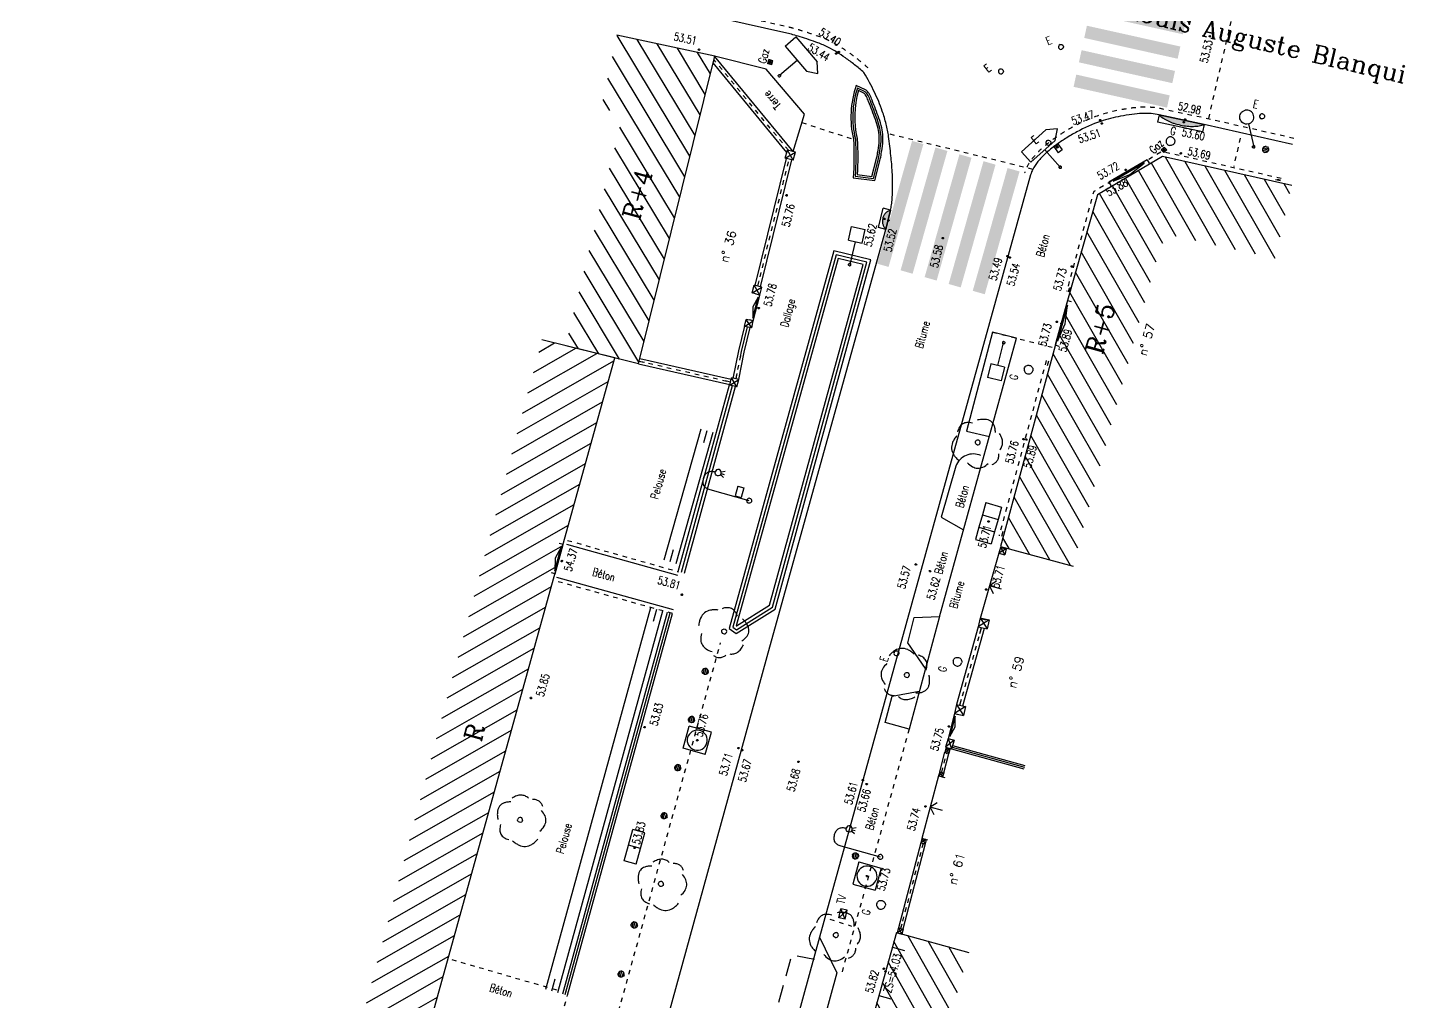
# Model space of a CAD drawing. Extents: x 661720 to 661930, y 6866381 to 6866956.
# Drawn here: x 661799.7 to 661854.8, y 6866780.4 to 6866819.3 of the extents above; entities that cross this region are included whole.
import ezdxf
from ezdxf.enums import TextEntityAlignment as Align

# ---------------------------------------------------------------- set-up
doc = ezdxf.new("R2010")
doc.units = 0
for name, pattern in [('CONTINU', [0]), ('JSI_TCO', [1, 0.5, 0.5]), ('JSI_TCO2', [1, 0.5, 0.5]), ('JSI_TIC', [0.2, 0.08, 0.01, -0.1, 0.01]), ('JSI_TIM2', [0.6, 0.3, 0.05, -0.2, 0.05])]:
    doc.linetypes.add(name, pattern=pattern)
doc.layers.get('0').update_dxf_attribs({"linetype": 'CONTINUOUS'})
for name, color, linetype in [('ALTI', 140, 'CONTINUOUS'), ('BATI', 6, 'CONTINUOUS'), ('BORDURE', 7, 'CONTINU'), ('HACHURE', 7, 'CONTINUOUS'), ('LIMITE', 7, 'CONTINUOUS'), ('MARQUAGE', 7, 'CONTINUOUS'), ('MOB', 6, 'CONTINUOUS'), ('OBJASS', 22, 'CONTINUOUS'), ('OBJDIVERS', 104, 'CONTINUOUS'), ('OBJEAU', 4, 'CONTINUOUS'), ('OBJEP', 220, 'CONTINUOUS'), ('OBJGAZ', 30, 'CONTINUOUS'), ('OBJTELECOM', 3, 'CONTINUOUS'), ('SIGNAL', 6, 'CONTINUOUS'), ('TEXTE', 7, 'CONTINUOUS'), ('VEGETATION', 3, 'CONTINUOUS'), ('VOIRIE', 7, 'CONTINUOUS')]:
    doc.layers.add(name, color=color, linetype=linetype)
doc.styles.add('5-2', font='romand.shx', dxfattribs={"height": 0.35})
doc.styles.add('7-2', font='romanc.shx', dxfattribs={"height": 0.7})
doc.styles.get("Standard").update_dxf_attribs({"font": 'romans.shx'})
doc.linetypes.add('JSI_CLOO', pattern='A,0.7,0.1,-0.05,[133,jsi_form.shx,S=0.05,R=0,X=-0.05,Y=0],-0.05,0.1', length=1)
doc.linetypes.add('JSI_HAIED', pattern='A,0.48,0.06,-0.1,[138,jsi_form.shx,S=0.05,R=0,X=-0.1,Y=0],0.06', length=0.7)
doc.linetypes.add('JSI_HAIEG', pattern='A,0.48,0.06,-0.1,[137,jsi_form.shx,S=0.05,R=0,X=-0.1,Y=0],0.06', length=0.7)
doc.linetypes.add('JSI_MUD', pattern='A,0.0001,[130,jsi_form.shx,S=0.5,R=0,X=0.875,Y=0],-0.75', length=0.7501)
doc.linetypes.add('JSI_MUG', pattern='A,0.0001,[130,jsi_form.shx,S=0.5,R=0,X=-0.125,Y=0],-0.75', length=0.7501)
doc.linetypes.add('JSI_MUR', pattern='A,1e-06,-0.5,[130,jsi_form.shx,S=0.7,R=315,X=0.05,Y=0],-0.5', length=1.000001)

# ---------------------------------------------------------------- blocks, each defined once
blk = doc.blocks.new('$B_200')
at = {"color": 0, "linetype": 'BYBLOCK', "flags": 128}
for points in [[(0, -0.5, -0.414214), (-0.5, 0, -0.414214), (0, 0.5)], [(0, -0.5, 0.414214), (0.5, 0, 0.414214), (0, 0.5)]]:
    blk.add_lwpolyline(points, format="xyb", dxfattribs=at)
blk = doc.blocks.new('$B_220')
at = {"color": 0, "linetype": 'BYBLOCK', "flags": 128}
for points in [[(-0.195, 0.351, 0.077685), (-0.303, 0.336, 0.115926), (-0.379, 0.292, 0.119307), (-0.426, 0.217, 0.082378), (-0.441, 0.113)], [(0.297, 0.272, 0.039633), (0.273, 0.344, 0.053426), (0.241, 0.401, 0.147584), (0.154, 0.47, 0.071882), (0.099, 0.483, 0.058066), (0.036, 0.48, 0.043501), (-0.035, 0.463, 0.032041), (-0.113, 0.431)], [(-0.441, 0.033, 0.03619), (-0.474, -0.044, 0.046233), (-0.492, -0.116, 0.121403), (-0.482, -0.245, 0.119181), (-0.41, -0.354, 0.044648), (-0.351, -0.401, 0.034835), (-0.277, -0.443)], [(0.461, -0.046, 0.087593), (0.487, 0.033, 0.096392), (0.482, 0.113, 0.080457), (0.446, 0.192, 0.056881), (0.379, 0.272)], [(0.379, -0.364, 0.076898), (0.431, -0.319, 0.090424), (0.461, -0.265, 0.083207), (0.472, -0.2, 0.062964), (0.461, -0.126)], [(-0.113, -0.443, 0.078382), (0.005, -0.498, 0.113914), (0.113, -0.503, 0.115194), (0.21, -0.458, 0.080222), (0.297, -0.364)]]:
    blk.add_lwpolyline(points, format="xyb", dxfattribs=at)
blk = doc.blocks.new('$B_100')
at = {"color": 0, "linetype": 'BYBLOCK', "flags": 128}
for points in [[(0, 0.625, -0.4142136), (-0.1875, 0.8125, -0.4142136), (0, 1)], [(0, 0.625, 0.4142136), (0.1875, 0.8125, 0.4142136), (0, 1)]]:
    blk.add_lwpolyline(points, format="xyb", dxfattribs=at)
blk.add_lwpolyline([(0, 0.625), (0, 0)], dxfattribs=at)
blk = doc.blocks.new('$B_107')
at = {"color": 0, "linetype": 'BYBLOCK', "flags": 128}
for points in [[(-0.5, 0.625), (-0.5, 1)], [(-0.5, 1), (0.375, 1)], [(0.375, 0.625), (0.625, 0.8125), (0.375, 1)], [(-0.5, 0.625), (0.375, 0.625)], [(0, 0.625), (0, 0)]]:
    blk.add_lwpolyline(points, dxfattribs=at)
blk = doc.blocks.new('$B_105')
at = {"color": 0, "linetype": 'BYBLOCK', "flags": 128}
for points in [[(-0.1875, 0.625), (-0.1875, 1)], [(-0.1875, 1), (0.1875, 1)], [(0.1875, 0.625), (0.1875, 1)], [(-0.1875, 0.625), (0.1875, 0.625)], [(0, 0.625), (0, 0)]]:
    blk.add_lwpolyline(points, dxfattribs=at)
blk = doc.blocks.new('$B_001')
at = {"color": 0, "linetype": 'BYBLOCK', "flags": 128}
for points in [[(0, 0), (0, 1)], [(0, 1), (1, 1)], [(1, 0), (1, 1)], [(0, 0), (1, 0)]]:
    blk.add_lwpolyline(points, dxfattribs=at)
blk = doc.blocks.new('$B_035')
at = {"color": 0, "linetype": 'BYBLOCK', "flags": 128}
for points in [[(0, 0), (0, 1), (1, 1)], [(0, 0), (1, 0), (1, 1)], [(0.25, 0.25), (0.25, 0.75), (0.75, 0.75)], [(0.25, 0.25), (0.75, 0.75)], [(0.25, 0.25), (0.75, 0.25), (0.75, 0.75)], [(0.75, 0.25), (0.25, 0.75)]]:
    blk.add_lwpolyline(points, dxfattribs=at)
blk = doc.blocks.new('$B_130')
at = {"color": 0, "linetype": 'BYBLOCK', "flags": 128}
for points in [[(0, 0), (0, 0.812, -0.08), (0.012, 0.895, -0.117647), (0.047, 0.953, -0.117647), (0.105, 0.988, -0.08), (0.188, 1, -0.08), (0.27, 0.988, -0.117647), (0.328, 0.953, -0.117647), (0.363, 0.895, -0.08), (0.375, 0.812)], [(0.375, 0.688, -0.414214), (0.312, 0.75, -0.414214), (0.375, 0.812)], [(0.375, 0.688, 0.414214), (0.438, 0.75, 0.414214), (0.375, 0.812)]]:
    blk.add_lwpolyline(points, format="xyb", dxfattribs=at)
for points in [[(0.344, 0.688), (0.312, 0.625)], [(0.375, 0.688), (0.375, 0.625)], [(0.406, 0.688), (0.438, 0.625)]]:
    blk.add_lwpolyline(points, dxfattribs=at)
blk = doc.blocks.new('$B_021')
at = {"color": 0, "linetype": 'BYBLOCK', "flags": 128}
for points in [[(0, 0), (0, 1)], [(0, 1), (1, 1)], [(0, 0), (1, 0)], [(0.34, 0), (0.34, 0.5)], [(0.66, 0), (0.66, 0.5)], [(1, 0), (1, 1)]]:
    blk.add_lwpolyline(points, dxfattribs=at)
blk = doc.blocks.new('$B_030')
at = {"color": 0, "linetype": 'BYBLOCK', "flags": 128}
for points in [[(0, 0), (0, 1)], [(0, 1), (1, 1)], [(0, 1), (1, 0)], [(0, 0), (1, 1)], [(0, 0), (1, 0)], [(1, 0), (1, 1)]]:
    blk.add_lwpolyline(points, dxfattribs=at)
blk = doc.blocks.new('$B_022')
at = {"linetype": 'CONTINUOUS'}
blk.add_hatch(color=0, dxfattribs=at).paths.add_polyline_path([(0, 0, -0.003152), (0.012, 0.046, -0.003339), (0.024, 0.091, -0.003542), (0.036, 0.134, -0.003763), (0.049, 0.176, -0.004003), (0.062, 0.216, -0.004264), (0.075, 0.255, -0.004549), (0.088, 0.292, -0.00486), (0.102, 0.328, -0.005201), (0.115, 0.363, -0.005573), (0.129, 0.396, -0.005981), (0.144, 0.427, -0.006428), (0.158, 0.457, -0.006917), (0.173, 0.486, -0.007452), (0.188, 0.513, -0.008037), (0.203, 0.538, -0.008675), (0.219, 0.562, -0.009368), (0.234, 0.585, -0.010119), (0.25, 0.606, -0.010926), (0.267, 0.626, -0.011786), (0.283, 0.645, -0.012694), (0.3, 0.661, -0.013638), (0.317, 0.677, -0.0146), (0.334, 0.691, -0.015558), (0.352, 0.703, -0.016481), (0.369, 0.714, -0.017333), (0.387, 0.724, -0.018074), (0.405, 0.732, -0.018665), (0.424, 0.738, -0.038382), (0.461, 0.747, -0.038235), (0.5, 0.75, -0.038235), (0.539, 0.747, -0.038382), (0.576, 0.738, -0.018665), (0.595, 0.732, -0.018074), (0.613, 0.724, -0.017333), (0.631, 0.714, -0.016481), (0.648, 0.703, -0.015558), (0.666, 0.691, -0.0146), (0.683, 0.677, -0.013638), (0.7, 0.661, -0.012694), (0.717, 0.645, -0.011786), (0.733, 0.626, -0.010926), (0.75, 0.606, -0.010119), (0.766, 0.585, -0.009368), (0.781, 0.562, -0.008675), (0.797, 0.538, -0.008037), (0.812, 0.513, -0.007452), (0.827, 0.486, -0.006917), (0.842, 0.457, -0.006428), (0.856, 0.427, -0.005981), (0.871, 0.396, -0.005573), (0.885, 0.363, -0.005201), (0.898, 0.328, -0.00486), (0.912, 0.292, -0.004549), (0.925, 0.255, -0.004264), (0.938, 0.216, -0.004003), (0.951, 0.176, -0.003763), (0.964, 0.134, -0.003542), (0.976, 0.091, -0.003339), (0.988, 0.046, -0.003152), (1, 0)])
at = {"color": 0, "linetype": 'BYBLOCK', "flags": 128}
for points in [[(0, 0), (0, 1)], [(0, 1), (1, 1)], [(1, 0), (1, 1)]]:
    blk.add_lwpolyline(points, dxfattribs=at)
blk.add_lwpolyline([(0, 0, -0.03104), (0.102, 0.328, -0.02309), (0.158, 0.457, -0.030952), (0.219, 0.562, -0.042061), (0.283, 0.645, -0.056471), (0.352, 0.703, -0.151134), (0.5, 0.75, -0.151134), (0.648, 0.703, -0.056471), (0.717, 0.645, -0.042061), (0.781, 0.562, -0.030952), (0.842, 0.457, -0.02309), (0.898, 0.328, -0.03104), (1, 0)], format="xyb", close=True, dxfattribs=at)
blk = doc.blocks.new('$B_020')
at = {"color": 0, "linetype": 'BYBLOCK', "flags": 128}
for points in [[(0, 0), (0, 1)], [(0, 1), (1, 1)], [(1, 0), (1, 1)], [(0, 0), (1, 0)]]:
    blk.add_lwpolyline(points, dxfattribs=at)
for points in [[(0.5, 0.0625, -0.4142136), (0.0625, 0.5, -0.4142136), (0.5, 0.9375)], [(0.5, 0.0625, 0.4142136), (0.9375, 0.5, 0.4142136), (0.5, 0.9375)]]:
    blk.add_lwpolyline(points, format="xyb", dxfattribs=at)
blk = doc.blocks.new('$B_202')
at = {"color": 0, "linetype": 'BYBLOCK', "flags": 128}
for points in [[(0, -0.5, -0.41421356), (-0.5, 0, -0.41421356), (0, 0.5)], [(0, -0.5, 0.41421356), (0.5, 0, 0.41421356), (0, 0.5)]]:
    blk.add_lwpolyline(points, format="xyb", dxfattribs=at)
for points in [[(-0.5, 0), (0.5, 0)], [(-0.4297, 0.25), (0.4297, 0.25)], [(0.4297, -0.25), (-0.4297, -0.25)]]:
    blk.add_lwpolyline(points, dxfattribs=at)
blk = doc.blocks.new('$B_027')
at = {"color": 0, "linetype": 'BYBLOCK', "flags": 128}
for points in [[(-0.5, -0.5), (0.5, -0.5), (0.5, -0.188)], [(-0.5, -0.5), (-0.5, -0.188)]]:
    blk.add_lwpolyline(points, dxfattribs=at)
blk.add_lwpolyline([(-0.406, -0.406), (0.406, -0.406), (0, -0.188)], close=True, dxfattribs=at)
blk = doc.blocks.new('$B_028')
at = {"color": 0, "linetype": 'BYBLOCK', "flags": 128}
for points in [[(0, 0.5), (0, -0.5), (0.094, -0.062)], [(-0.5, -0.5), (-0.5, 0)], [(0.5, 0), (0.5, -0.5)], [(-0.094, -0.062), (0, -0.5)], [(-0.5, -0.5), (0.5, -0.5)]]:
    blk.add_lwpolyline(points, dxfattribs=at)
blk = doc.blocks.new('$B_170')
at = {"color": 0, "linetype": 'BYBLOCK', "flags": 128}
for points in [[(-0.5, 0), (-0.5, 1)], [(0.5, 0), (0.5, 1)]]:
    blk.add_lwpolyline(points, dxfattribs=at)
blk = doc.blocks.new('$B_210')
at = {"linetype": 'CONTINUOUS'}
blk.add_hatch(color=0, dxfattribs=at).paths.add_polyline_path([(0, -0.5, -1), (0, 0.5, -1)])
at = {"color": 0, "linetype": 'BYBLOCK', "flags": 128}
blk.add_lwpolyline([(0, -0.5, -1), (0, 0.5, -1)], format="xyb", close=True, dxfattribs=at)

msp = doc.modelspace()

# ---------------------------------------------------------------- hatches: boundary and pattern name
at = {"layer": 'HACHURE', "linetype": 'CONTINUOUS', "ltscale": 2}
h = msp.add_hatch(dxfattribs=at)
h.set_pattern_fill('_USER', color=256, scale=0.6, angle=121.0901, style=0, pattern_type=0)
h.set_pattern_definition([(121.0901, (661958.265, 6866695.073), (-0.5138138, -0.3098312), [])])
h.paths.add_polyline_path([(661824.141, 6866805.864), (661821.228, 6866806.586), (661823.53, 6866815.877), (661822.655, 6866816.062), (661823.275, 6866818.997), (661827.188, 6866818.17)])
h = msp.add_hatch(dxfattribs=at)
h.set_pattern_fill('_USER', color=256, scale=0.6, angle=119.7786, style=0, pattern_type=0)
h.set_pattern_definition([(119.7786, (661958.265, 6866695.073), (-0.5207706, -0.29799), [])])
h.paths.add_polyline_path([(661850.267, 6866812.993), (661849.615, 6866810.065), (661845.591, 6866810.962), (661845.054, 6866810.647), (661844.189, 6866807.588), (661841.519, 6866797.774), (661838.624, 6866798.561), (661841.299, 6866808.39), (661842.495, 6866812.624), (661845.091, 6866814.147)])
at = {"layer": 'HACHURE'}
h = msp.add_hatch(dxfattribs=at)
h.set_pattern_fill('_USER', color=256, scale=0.6, angle=134.519, style=0, pattern_type=0)
h.set_pattern_definition([(209.69678, (661771.10685, 6866588.41516), (0.2972459, -0.5211956), [])])
h.paths.add_polyline_path([(661820.278, 6866806.821), (661809.501, 6866766.088), (661812.912, 6866765.169), (661813.181, 6866766.26), (661812.671, 6866766.417), (661814.741, 6866774.099), (661815.291, 6866773.954), (661816.264, 6866777.496), (661815.329, 6866777.756), (661823.191, 6866806.1)])
at = {"layer": 'HACHURE', "linetype": 'CONTINUOUS', "ltscale": 2}
h = msp.add_hatch(dxfattribs=at)
h.set_pattern_fill('_USER', color=256, scale=0.6, angle=119.4438, style=0, pattern_type=0)
h.set_pattern_definition([(119.44383, (661958.265, 6866695.073), (-0.5225028, -0.294942), [])])
h.paths.add_polyline_path([(661834.457, 6866783.123), (661837.347, 6866782.319), (661833.031, 6866766.815), (661830.141, 6866767.619)])
at = {"layer": 'MARQUAGE', "linetype": 'CONTINUOUS', "ltscale": 2}
for points in [[(661842.18, 6866819.87), (661842.286, 6866820.358), (661846.023, 6866819.527), (661845.916, 6866819.038)], [(661841.967, 6866818.893), (661842.073, 6866819.381), (661845.81, 6866818.55), (661845.703, 6866818.061)], [(661841.754, 6866817.916), (661841.86, 6866818.404), (661845.597, 6866817.573), (661845.49, 6866817.084)], [(661841.541, 6866816.938), (661841.647, 6866817.427), (661845.384, 6866816.596), (661845.277, 6866816.107)], [(661834.14, 6866809.737), (661833.688, 6866809.866), (661835.081, 6866814.777), (661835.533, 6866814.648)], [(661835.102, 6866809.463), (661834.621, 6866809.6), (661836.014, 6866814.512), (661836.495, 6866814.375)], [(661836.064, 6866809.19), (661835.583, 6866809.327), (661836.976, 6866814.238), (661837.457, 6866814.101)], [(661837.026, 6866808.916), (661836.545, 6866809.053), (661837.938, 6866813.964), (661838.419, 6866813.827)], [(661837.988, 6866808.643), (661837.507, 6866808.779), (661838.9, 6866813.691), (661839.381, 6866813.554)]]:
    msp.add_hatch(color=256, dxfattribs=at).paths.add_polyline_path(points)

# ---------------------------------------------------------------- linework, layer by layer
at = {"layer": 'BATI', "linetype": 'JSI_MUG', "ltscale": 0.2}
for p, q in [((661849.817, 6866813.176, 110.572), (661849.622, 6866813.22, 110.572)), ((661840.542, 6866805.968, 111.076), (661840.49, 6866805.775, 111.076))]:
    msp.add_line(p, q, dxfattribs=at)
at = {"layer": 'BATI', "linetype": 'JSI_MUG', "ltscale": 0.15}
msp.add_line((661849.822, 6866813.2, 110.572), (661849.676, 6866813.233, 110.572), dxfattribs=at)
at = {"layer": 'BATI', "linetype": 'JSI_MUD', "ltscale": 0.15}
msp.add_line((661841.369, 6866808.875, 110.813), (661841.329, 6866808.731, 110.82), dxfattribs=at)
at = {"layer": 'BATI', "linetype": 'JSI_MUD', "ltscale": 0.2}
for p, q in [((661841.406, 6866808.917, 110.811), (661841.353, 6866808.724, 110.82)), ((661838.71, 6866799.155, 111.078), (661838.658, 6866798.962, 111.078))]:
    msp.add_line(p, q, dxfattribs=at)
at = {"layer": 'BATI', "linetype": 'JSI_TCO2', "ltscale": 2, "elevation": 57.333, "flags": 128}
for points in [[(661824.141, 6866805.864), (661827.188, 6866818.17), (661823.275, 6866818.997)], [(661850.267, 6866812.993), (661845.091, 6866814.147), (661842.495, 6866812.624), (661841.299, 6866808.39), (661838.624, 6866798.561)], [(661823.191, 6866806.1), (661820.278, 6866806.821)], [(661824.141, 6866805.864), (661821.228, 6866806.586)], [(661812.912, 6866765.169), (661813.181, 6866766.26), (661812.671, 6866766.417), (661814.741, 6866774.099), (661815.291, 6866773.954), (661816.264, 6866777.496), (661815.329, 6866777.756), (661823.191, 6866806.1)], [(661838.624, 6866798.561), (661841.519, 6866797.774)], [(661834.457, 6866783.123), (661830.141, 6866767.619)], [(661834.457, 6866783.123), (661837.347, 6866782.319)]]:
    msp.add_lwpolyline(points, dxfattribs=at)
at = {"layer": 'BATI', "linetype": 'JSI_TIC', "ltscale": 2, "elevation": 57.333, "flags": 128}
for points in [[(661849.839, 6866813.273), (661845.076, 6866814.348), (661842.345, 6866812.747), (661841.257, 6866808.75)], [(661849.839, 6866813.273), (661845.076, 6866814.348), (661842.345, 6866812.747), (661841.257, 6866808.75)], [(661840.445, 6866805.994), (661838.561, 6866798.988)]]:
    msp.add_lwpolyline(points, dxfattribs=at)
at = {"layer": 'BORDURE', "linetype": 'JSI_TCO', "ltscale": 2, "elevation": 57.333, "flags": 128}
for points in [[(661833.157, 6866817.506, 0.011699), (661832.779, 6866817.822, 0.013787), (661832.416, 6866818.096, 0.016379), (661832.07, 6866818.326, 0.019591), (661831.738, 6866818.513, 0.032446), (661831.317, 6866818.697, 0.010063), (661830.602, 6866818.937, 0.008047), (661830.316, 6866819.021, 0.011827), (661830.077, 6866819.082), (661824.175, 6866820.405)], [(661829.397, 6866794.54), (661834.035, 6866811.239), (661834.218, 6866812.01, 0.022218), (661834.257, 6866812.217, 0.015859), (661834.284, 6866812.465, 0.011801), (661834.299, 6866812.754, 0.009086), (661834.303, 6866813.084, 0.013068), (661834.288, 6866813.532, 0.011157), (661834.234, 6866814.183, 0.007962), (661834.141, 6866814.95, 0.026488), (661834.045, 6866815.449, 0.023302), (661833.89, 6866815.968, 0.027339), (661833.579, 6866816.718, 0.022518), (661833.157, 6866817.506)], [(661850.292, 6866814.633), (661846.762, 6866815.437), (661844.961, 6866815.822, 0.034716), (661844.643, 6866815.865, 0.027183), (661844.281, 6866815.87, 0.021399), (661843.874, 6866815.836, 0.017054), (661843.422, 6866815.763, 0.032952), (661842.624, 6866815.554, 0.045126), (661841.671, 6866815.136, 0.014116), (661841.217, 6866814.869, 0.017615), (661840.826, 6866814.605, 0.030235), (661840.41, 6866814.263, 0.035789), (661840.116, 6866813.948, 0.048025), (661839.91, 6866813.637, 0.041977), (661839.819, 6866813.423)], [(661837.836, 6866802.189, 0.442794), (661836.834, 6866801.762), (661836.251, 6866799.727), (661837.142, 6866799.222)], [(661834.518, 6866794.321), (661831.379, 6866782.932), (661826.66, 6866765.732), (661821.155, 6866745.777), (661815.52, 6866725.378), (661812.677, 6866715.064), (661810.622, 6866707.555), (661802.82, 6866679.362), (661799.748, 6866668.279, 0.340345), (661800.815, 6866666.05), (661810.399, 6866663.446)]]:
    msp.add_lwpolyline(points, format="xyb", dxfattribs=at)
for points in [[(661830.323, 6866814.345), (661830.781, 6866815.846), (661829.241, 6866817.646), (661827.181, 6866818.163)], [(661839.819, 6866813.423), (661834.518, 6866794.321)], [(661836.181, 6866795.741), (661839.26, 6866806.892), (661838.303, 6866807.131)], [(661838.303, 6866807.131), (661837.255, 6866803.169), (661838.173, 6866802.956)], [(661835.614, 6866793.674), (661834.911, 6866794.706), (661835.159, 6866795.721), (661836.177, 6866795.761), (661834.959, 6866791.248), (661834.001, 6866791.519), (661834.288, 6866792.577), (661835.37, 6866792.772)], [(661816.873, 6866749.047), (661829.397, 6866794.54)], [(661831.379, 6866782.932), (661832.071, 6866781.514), (661828.147, 6866767.209), (661826.66, 6866765.732)]]:
    msp.add_lwpolyline(points, dxfattribs=at)
at = {"layer": 'LIMITE', "linetype": 'JSI_MUD', "ltscale": 0.15}
for p, q in [((661832.812, 6866814.857, 111.006), (661832.814, 6866814.85, 111.006)), ((661832.814, 6866814.85, 111.006), (661832.814, 6866814.843, 111.006))]:
    msp.add_line(p, q, dxfattribs=at)
at = {"layer": 'LIMITE', "linetype": 'JSI_MUG', "ltscale": 0.22}
for p, q in [((661828.911, 6866808.966, 111.116), (661828.963, 6866809.179, 111.115)), ((661828.039, 6866805.258, 111.101), (661828.083, 6866805.474, 111.106))]:
    msp.add_line(p, q, dxfattribs=at)
at = {"layer": 'LIMITE', "linetype": 'JSI_TCO', "ltscale": 2}
for p, q in [((661828.158, 6866806.385, 111.124), (661828.396, 6866807.361, 111.118)), ((661825.732, 6866797.562, 111.134), (661827.777, 6866805.024, 111.098)), ((661821.107, 6866780.664, 111.209), (661825.304, 6866795.929, 111.144))]:
    msp.add_line(p, q, dxfattribs=at)
at = {"layer": 'LIMITE', "linetype": 'JSI_MUD', "ltscale": 0.22}
msp.add_line((661828.22, 6866806.139, 111.12), (661828.264, 6866806.355, 111.124), dxfattribs=at)
at = {"layer": 'LIMITE', "linetype": 'JSI_MUD', "ltscale": 0.25}
for p, q in [((661827.831, 6866804.75, 111.099), (661827.897, 6866804.991, 111.098)), ((661829.322, 6866796.024, 111.024), (661829.493, 6866796.131, 111.021)), ((661837.05, 6866792.444, 111.078), (661836.983, 6866792.203, 111.079))]:
    msp.add_line(p, q, dxfattribs=at)
at = {"layer": 'LIMITE', "linetype": 'JSI_MUG', "ltscale": 0.25}
for p, q in [((661825.853, 6866797.529, 111.134), (661825.919, 6866797.77, 111.133)), ((661829.493, 6866796.131, 111.02), (661829.546, 6866796.325, 111.019)), ((661837.846, 6866795.309, 111.06), (661837.779, 6866795.068, 111.061))]:
    msp.add_line(p, q, dxfattribs=at)
at = {"layer": 'LIMITE', "linetype": 'JSI_MUD', "ltscale": 0.2}
msp.add_line((661825.348, 6866795.71, 111.145), (661825.401, 6866795.903, 111.144), dxfattribs=at)
at = {"layer": 'LIMITE', "linetype": 'JSI_MUG', "ltscale": 0.18}
msp.add_line((661835.522, 6866786.685, 111.101), (661835.476, 6866786.511, 111.104), dxfattribs=at)
at = {"layer": 'LIMITE', "linetype": 'JSI_MUD', "ltscale": 0.18}
msp.add_line((661834.667, 6866783.457, 111.156), (661834.621, 6866783.283, 111.159), dxfattribs=at)
at = {"layer": 'LIMITE', "linetype": 'JSI_MUG', "ltscale": 0.2}
msp.add_line((661821.204, 6866780.637, 111.209), (661821.257, 6866780.83, 111.208), dxfattribs=at)
at = {"layer": 'LIMITE', "linetype": 'JSI_TCO', "ltscale": 2, "elevation": 57.333, "flags": 128}
for points in [[(661830.323, 6866814.345), (661827.181, 6866818.163)], [(661830.067, 6866814.31), (661827.119, 6866817.892)], [(661828.804, 6866808.992), (661830.06, 6866814.078)], [(661829.017, 6866808.939), (661830.273, 6866814.024)], [(661828.372, 6866806.333), (661828.609, 6866807.309)], [(661828.372, 6866806.333), (661828.609, 6866807.309)], [(661824.189, 6866806.079), (661827.84, 6866805.248)], [(661827.931, 6866805.28), (661828.157, 6866806.377)], [(661828.146, 6866805.236), (661828.372, 6866806.333)], [(661824.141, 6866805.864), (661827.791, 6866805.033)], [(661825.974, 6866797.496), (661828.018, 6866804.958)], [(661821.3, 6866780.611), (661825.497, 6866795.876)], [(661837.725, 6866795.343), (661836.862, 6866792.237)], [(661837.966, 6866795.276), (661837.103, 6866792.17)], [(661835.435, 6866786.708), (661834.534, 6866783.306)], [(661835.609, 6866786.662), (661834.708, 6866783.26)]]:
    msp.add_lwpolyline(points, dxfattribs=at)
at = {"layer": 'LIMITE', "linetype": 'JSI_TIC', "ltscale": 2, "elevation": 57.333, "flags": 128}
for points in [[(661830.136, 6866814.399), (661827.152, 6866818.025)], [(661828.911, 6866808.966), (661830.166, 6866814.051)], [(661828.039, 6866805.258), (661828.264, 6866806.355)], [(661824.165, 6866805.972), (661827.815, 6866805.14)], [(661837.846, 6866795.309), (661836.983, 6866792.203)], [(661836.266, 6866789.526), (661836.468, 6866790.305)], [(661835.522, 6866786.685), (661834.621, 6866783.283)]]:
    msp.add_lwpolyline(points, dxfattribs=at)
at = {"layer": 'LIMITE', "linetype": 'JSI_TCO', "ltscale": 2, "elevation": 57.333, "flags": 128}
for points in [[(661832.739, 6866814.84, -0.028202), (661832.729, 6866813.295), (661833.589, 6866813.191), (661833.793, 6866813.984, 0.020733), (661833.851, 6866814.273, 0.01132), (661833.907, 6866814.669, 0.041929), (661833.915, 6866814.949, 0.041518), (661833.866, 6866815.301, 0.03338), (661833.754, 6866815.682, 0.005714), (661833.483, 6866816.402, 0.002228), (661833.442, 6866816.506, 0.024228), (661833.387, 6866816.624, 0.034806), (661833.331, 6866816.716, 0.051587), (661833.272, 6866816.783, 0.075543), (661833.212, 6866816.824), (661832.849, 6866816.993, 0.144603)], [(661832.889, 6866814.847, -0.025704), (661832.887, 6866813.427), (661833.477, 6866813.355), (661833.647, 6866814.021, 0.020767), (661833.704, 6866814.301, 0.011134), (661833.758, 6866814.687, 0.041365), (661833.766, 6866814.941, 0.041614), (661833.719, 6866815.271, 0.032984), (661833.613, 6866815.63, 0.005741), (661833.344, 6866816.347, 0.001924), (661833.303, 6866816.45, 0.023127), (661833.256, 6866816.551, 0.035387), (661833.209, 6866816.628, 0.050334), (661833.171, 6866816.672, 0.07394), (661833.148, 6866816.688), (661832.939, 6866816.785, 0.133072), (661832.885, 6866814.875), (661832.889, 6866814.861)]]:
    msp.add_lwpolyline(points, format="xyb", close=True, dxfattribs=at)
at = {"layer": 'LIMITE', "linetype": 'JSI_MUR', "ltscale": 0.15, "elevation": 57.333, "flags": 128}
msp.add_lwpolyline([(661832.814, 6866814.843, -0.026916), (661832.808, 6866813.361), (661833.533, 6866813.273), (661833.72, 6866814.003, 0.020821), (661833.778, 6866814.287, 0.011264), (661833.832, 6866814.678, 0.041654), (661833.84, 6866814.945, 0.041605), (661833.793, 6866815.286, 0.033238), (661833.684, 6866815.656, 0.005512), (661833.414, 6866816.374, 0.001427), (661833.372, 6866816.478, 0.023928), (661833.322, 6866816.588, 0.035438), (661833.27, 6866816.672, 0.047481), (661833.224, 6866816.725, 0.078342), (661833.18, 6866816.756), (661832.893, 6866816.889, 0.139019), (661832.812, 6866814.857), (661832.814, 6866814.85)], format="xyb", close=True, dxfattribs=at)
at = {"layer": 'LIMITE', "linetype": 'JSI_TCO', "ltscale": 2, "elevation": 57.333, "flags": 128}
for points in [[(661829.6, 6866796.051), (661833.429, 6866810.018), (661831.951, 6866810.373), (661827.764, 6866795.282), (661828.05, 6866795.08)], [(661836.389, 6866790.327), (661836.389, 6866790.327), (661836.388, 6866790.327), (661836.388, 6866790.327)]]:
    msp.add_lwpolyline(points, close=True, dxfattribs=at)
at = {"layer": 'LIMITE', "linetype": 'JSI_MUR', "ltscale": 0.25, "elevation": 57.333, "flags": 128}
msp.add_lwpolyline([(661829.493, 6866796.131), (661833.275, 6866809.927), (661832.04, 6866810.223), (661827.908, 6866795.333), (661828.054, 6866795.23)], close=True, dxfattribs=at)
at = {"layer": 'LIMITE', "linetype": 'JSI_MUR', "ltscale": 0.22, "elevation": 57.333, "flags": 128}
msp.add_lwpolyline([(661828.265, 6866806.359), (661828.502, 6866807.335)], dxfattribs=at)
at = {"layer": 'LIMITE', "linetype": 'JSI_MUG', "ltscale": 0.22, "elevation": 57.333, "flags": 128}
msp.add_lwpolyline([(661824.165, 6866805.972), (661824.38, 6866805.923)], dxfattribs=at)
at = {"layer": 'LIMITE', "linetype": 'JSI_MUR', "ltscale": 0.25, "elevation": 57.333, "flags": 128}
msp.add_lwpolyline([(661825.853, 6866797.529), (661827.897, 6866804.991)], dxfattribs=at)
at = {"layer": 'LIMITE', "linetype": 'JSI_MUD', "ltscale": 0.22, "elevation": 57.333, "flags": 128}
msp.add_lwpolyline([(661827.601, 6866805.189), (661827.815, 6866805.14)], dxfattribs=at)
at = {"layer": 'LIMITE', "linetype": 'JSI_MUR', "ltscale": 0.2, "elevation": 57.333, "flags": 128}
msp.add_lwpolyline([(661821.204, 6866780.637), (661825.401, 6866795.903)], dxfattribs=at)
at = {"layer": 'LIMITE', "elevation": 57.333, "flags": 128}
for points in [[(661836.186, 6866789.548), (661836.389, 6866790.327)], [(661836.346, 6866789.504), (661836.548, 6866790.283)], [(661836.66, 6866790.459), (661839.552, 6866789.659)], [(661836.7, 6866790.603), (661839.592, 6866789.803)]]:
    msp.add_lwpolyline(points, dxfattribs=at)
at = {"layer": 'LIMITE', "linetype": 'JSI_MUR', "ltscale": 0.15, "elevation": 57.333, "flags": 128}
msp.add_lwpolyline([(661836.68, 6866790.531), (661839.572, 6866789.731)], dxfattribs=at)
at = {"layer": 'LIMITE', "linetype": 'JSI_TCO', "ltscale": 2}
msp.add_polyline3d([(661829.385, 6866796.211, 111.02), (661833.12, 6866809.835, 110.961), (661832.128, 6866810.073, 111.024), (661828.052, 6866795.385, 111.066), (661828.058, 6866795.381, 111.054), (661829.385, 6866796.211, 111.02)], dxfattribs=at)
at = {"layer": 'LIMITE', "linetype": 'JSI_MUD', "ltscale": 0.15}
msp.add_open_spline([(661832.781, 6866815.001, 111.016), (661832.788, 6866814.965, 111.014), (661832.804, 6866814.893, 111.009), (661832.812, 6866814.857, 111.006)], degree=2, dxfattribs=at)
at = {"layer": 'LIMITE', "linetype": 'JSI_MUG', "ltscale": 0.15, "extrusion": (-3.05147e-05, 0.013936, 0.999903)}
msp.add_open_spline([(661832.814, 6866814.843, 111.006), (661832.816, 6866814.806, 111.006), (661832.819, 6866814.73, 111.007), (661832.821, 6866814.693, 111.008)], degree=2, dxfattribs=at)
at = {"layer": 'MARQUAGE', "linetype": 'JSI_TIM2', "ltscale": 2, "elevation": 57.333, "flags": 128}
msp.add_lwpolyline([(661831.178, 6866782.039), (661830.263, 6866782.217), (661825.822, 6866766.072), (661826.687, 6866765.803)], dxfattribs=at)
at = {"layer": 'MOB', "linetype": 'JSI_CLOO', "ltscale": 2, "elevation": 57.333, "flags": 128}
for points in [[(661821.26, 6866798.656), (661825.697, 6866797.405)], [(661825.537, 6866796.021), (661820.875, 6866797.316)]]:
    msp.add_lwpolyline(points, dxfattribs=at)
at = {"layer": 'VEGETATION', "linetype": 'JSI_MUD', "ltscale": 0.5}
msp.add_line((661826.756, 6866802.715, 111.059), (661826.892, 6866803.196, 111.059), dxfattribs=at)
at = {"layer": 'VEGETATION', "linetype": 'JSI_MUG', "ltscale": 0.5}
msp.add_line((661825.405, 6866797.95, 111.063), (661825.542, 6866798.431, 111.062), dxfattribs=at)
at = {"layer": 'VEGETATION', "linetype": 'JSI_HAIEG', "ltscale": 2, "elevation": 57.333, "flags": 128}
for points in [[(661825.165, 6866798.018), (661826.651, 6866803.264)], [(661820.432, 6866780.849), (661824.629, 6866796.115)]]:
    msp.add_lwpolyline(points, dxfattribs=at)
at = {"layer": 'VEGETATION', "linetype": 'JSI_HAIED', "ltscale": 2, "elevation": 57.333, "flags": 128}
for points in [[(661825.646, 6866797.882), (661827.132, 6866803.127)], [(661820.914, 6866780.717), (661825.111, 6866795.982)]]:
    msp.add_lwpolyline(points, dxfattribs=at)
at = {"layer": 'VEGETATION', "linetype": 'JSI_MUD', "ltscale": 0.5, "elevation": 57.333, "flags": 128}
msp.add_lwpolyline([(661824.738, 6866795.567), (661824.87, 6866796.049)], dxfattribs=at)
at = {"layer": 'VEGETATION', "linetype": 'JSI_MUG', "ltscale": 0.5, "elevation": 57.333, "flags": 128}
msp.add_lwpolyline([(661820.673, 6866780.783), (661820.806, 6866781.265)], dxfattribs=at)
at = {"layer": 'VOIRIE', "linetype": 'JSI_TIC', "ltscale": 2, "elevation": 57.333, "flags": 128}
for points in [[(661848.347, 6866821.773), (661846.924, 6866815.647)], [(661830.67, 6866815.508), (661832.739, 6866814.84)], [(661839.91, 6866813.637), (661834.118, 6866815.061)], [(661848.207, 6866814.889), (661847.946, 6866813.758)], [(661838.303, 6866807.131), (661840.713, 6866806.514)], [(661821.301, 6866798.801), (661825.738, 6866797.549)], [(661825.497, 6866795.876), (661820.835, 6866797.172)], [(661822.351, 6866775.403), (661822.101, 6866775.479), (661827.421, 6866794.698)], [(661834.959, 6866791.248), (661832.27, 6866781.501)], [(661831.797, 6866783.652), (661832.664, 6866783.377)], [(661816.671, 6866782.043), (661820.918, 6866780.808)], [(661820.462, 6866777.629), (661821.3, 6866780.611)]]:
    msp.add_lwpolyline(points, dxfattribs=at)
for points in [[(661833.321, 6866817.694, 0.011823), (661832.932, 6866818.02, 0.013867), (661832.557, 6866818.302, 0.016379), (661832.197, 6866818.541, 0.019456), (661831.852, 6866818.735, 0.032381), (661831.4, 6866818.932, 0.010152), (661830.671, 6866819.177, 0.008034), (661830.378, 6866819.264, 0.011685), (661830.132, 6866819.326), (661824.229, 6866820.649)], [(661850.348, 6866814.877), (661846.816, 6866815.681), (661845.013, 6866816.066, 0.034493), (661844.665, 6866816.115, 0.027554), (661844.271, 6866816.12, 0.021346), (661843.845, 6866816.085, 0.01718), (661843.375, 6866816.009, 0.032985), (661842.545, 6866815.791, 0.045072), (661841.55, 6866815.354, 0.014143), (661841.082, 6866815.08, 0.017526), (661840.679, 6866814.807, 0.030387), (661840.239, 6866814.446, 0.036455), (661839.916, 6866814.099, 0.047583), (661839.689, 6866813.753, 0.042007), (661839.581, 6866813.501)]]:
    msp.add_lwpolyline(points, format="xyb", dxfattribs=at)

# ---------------------------------------------------------------- block references
at = {"layer": 'ALTI', "linetype": 'CONTINUOUS', "yscale": 0.0600000000834948}
for p, xscale, rotation in [((661846.986, 6866818.961, 57.333), 0.0600000000317669, 256.9201959664479), ((661826.559, 6866818.423, 57.333), 0.0599999999857462, 168.0708001832198), ((661832.05, 6866818.267, 57.333), 0.0599999999185395, 148.2480085039053), ((661832.152, 6866818.331, 57.333), 0.0600000001200163, 147.7166257498468), ((661842.602, 6866815.603, 57.333), 0.0600000000072688, 198.6186602696419), ((661842.664, 6866815.476, 57.333), 0.0599999999453013, 198.4372102798781), ((661845.95, 6866815.524, 57.333), 0.059999999971344, 167.9492079252815), ((661846.003, 6866815.623, 57.333), 0.059999999971344, 167.9492079252815), ((661845.832, 6866814.276, 57.333), 0.060000000078051, 167.2826596927039), ((661843.623, 6866813.621, 57.333), 0.0600000001573484, 210.3715958813821), ((661843.643, 6866813.508, 57.333), 0.0600000001573484, 210.3715958813821), ((661830.062, 6866812.597, 57.333), 0.0599999998750974, 76.13046396264862), ((661833.973, 6866811.657, 57.333), 0.060000000326586, 76.6669297088909), ((661834.142, 6866811.596, 57.333), 0.060000000326586, 76.6669297088909), ((661836.312, 6866810.883, 57.333), 0.060000000326586, 76.6669297088909), ((661838.894, 6866810.167, 57.333), 0.0600000003303956, 254.5053735959336), ((661838.988, 6866810.114, 57.333), 0.0600000003303956, 254.5053735959336), ((661841.467, 6866809.754, 57.333), 0.0599999999901763, 254.7695585233188), ((661828.944, 6866808.089, 57.333), 0.0599999998750974, 76.13046396264862), ((661840.871, 6866807.538, 57.333), 0.0599999996639419, 254.7786080474848), ((661841.062, 6866807.476, 57.333), 0.0599999996639419, 254.7786080474848), ((661839.543, 6866802.849, 57.333), 0.0599999997087332, 255.3561164196808), ((661839.651, 6866802.835, 57.333), 0.0599999997087332, 255.3561164196808), ((661838.143, 6866799.557, 57.333), 0.0599999997087332, 255.3561164196808), ((661821.07, 6866797.976, 57.333), 0.0599999996687242, 74.49770095183945), ((661835.237, 6866797.841, 57.333), 0.0600000003303956, 254.5053735959336), ((661835.798, 6866797.57, 57.333), 0.0600000003303956, 254.5053735959336), ((661825.876, 6866796.631, 57.333), 0.0600000000335173, 164.4738266298558), ((661838.044, 6866796.838, 57.333), 0.0599999998374873, 74.56546837959125), ((661819.84, 6866792.499, 57.333), 0.0599999996687242, 74.49770095183945), ((661824.381, 6866791.33, 57.333), 0.0599999997524662, 74.62682748263241), ((661836.555, 6866791.36, 57.333), 0.0600000000352044, 254.4679038045115), ((661826.49, 6866790.807, 57.333), 0.0600000002287269, 74.5290444449645), ((661828.141, 6866790.494, 57.333), 0.0599999999398156, 74.58484163645612), ((661828.285, 6866790.412, 57.333), 0.0599999999398156, 74.58484163645612), ((661830.539, 6866789.947, 57.333), 0.0599999999398156, 74.58484163645612), ((661833.113, 6866789.212, 57.333), 0.0599999999579717, 254.5884219713066), ((661833.266, 6866789.056, 57.333), 0.0599999999579717, 254.5884219713066), ((661835.621, 6866788.163, 57.333), 0.0600000002732118, 254.5769263328225), ((661823.982, 6866786.503, 57.333), 0.0599999997524662, 74.62682748263241), ((661833.278, 6866785.374, 57.333), 0.0600000002732118, 254.5769263328225), ((661833.954, 6866781.672, 57.333), 0.0600000001540662, 254.4438262172404)]:
    msp.add_blockref('$B_210', p, dxfattribs=dict(at, xscale=xscale, rotation=rotation))
at = {"layer": 'BATI', "linetype": 'CONTINUOUS'}
for name, xscale, yscale, rotation in [('$B_170', 2.011399999741761, 0.5000000000742785, 254.4422250178432), ('$B_210', 0.0600000000128062, 0.0600000000834948, 254.4422250592677)]:
    msp.add_blockref(name, (661834.023, 6866781.566, 57.333), dxfattribs=dict(at, xscale=xscale, yscale=yscale, rotation=rotation))
at = {"layer": 'LIMITE', "linetype": 'CONTINUOUS'}
for name, p, xscale, yscale, rotation in [('$B_030', (661830.331, 6866814.009, 57.333), 0.3298785536586041, 0.3299000003641306, 75.82393907899699), ('$B_027', (661843.84, 6866813.352, 57.333), 1.770732605575197, 0.5000000000742785, 210.2929383494222), ('$B_030', (661828.995, 6866808.612, 57.333), 0.3187476277487283, 0.3186999999884593, 75.09470981902702), ('$B_027', (661828.619, 6866808.159, 57.333), 1.065992612406349, 0.5000000000742785, 75.4683816628311), ('$B_027', (661841.291, 6866807.435, 57.333), 1.844016757154707, 0.5000000000742785, 254.3537751149088), ('$B_030', (661828.668, 6866807.296, 57.333), 0.2903114362103007, 0.2903000000663414, 78.33676025128555), ('$B_030', (661828.078, 6866804.945, 57.333), 0.2990073245803798, 0.2990000003998116, 76.8259623522428), ('$B_027', (661820.722, 6866798.114, 57.333), 1.204991091064166, 0.5000000000742785, 74.84728082778707), ('$B_030', (661838.616, 6866798.521, 57.333), 0.2395444220880409, 0.239500000325148, 254.8155770126996), ('$B_028', (661838.418, 6866796.916, 57.333), 2.716420295539001, 0.5000000000742785, 253.9392629514432), ('$B_030', (661837.809, 6866795.703, 57.333), 0.3694868058082257, 0.3694999997296528, 256.9985667912221), ('$B_027', (661836.89, 6866791.316, 57.333), 1.028623205841646, 0.5000000000742785, 255.2976396796466), ('$B_030', (661836.862, 6866792.237, 57.333), 0.3694868058082257, 0.3694999997296528, 256.9985667912221), ('$B_030', (661836.518, 6866790.882, 57.333), 0.3699201672002613, 0.2499999995714944, 254.509725822212), ('$B_030', (661836.432, 6866790.487, 57.333), 0.1654516848722311, 0.1655000000051307, 254.6343924558704), ('$B_030', (661836.186, 6866789.548, 57.333), 0.1654516848722311, 0.1655000000051307, 254.6343924558704), ('$B_028', (661836.05, 6866788.067, 57.333), 2.602171756887504, 0.5000000000742785, 255.1083665308944), ('$B_030', (661835.474, 6866786.874, 57.333), 0.1705615726674443, 0.170599999718979, 256.9901570199817), ('$B_030', (661834.534, 6866783.306, 57.333), 0.200512593408531, 0.2004999996656358, 254.2729746990963)]:
    msp.add_blockref(name, p, dxfattribs=dict(at, xscale=xscale, yscale=yscale, rotation=rotation))
at = {"layer": 'MOB', "linetype": 'CONTINUOUS', "yscale": 0.2499999995714944}
for p, xscale, rotation in [((661849.218, 6866814.433, 57.333), 0.2499999999799281, 167.1657689985032), ((661826.81, 6866793.557, 57.333), 0.2499999995652584, 74.52904439384542), ((661826.261, 6866791.633, 57.333), 0.2499999995652584, 74.52904439384542), ((661825.713, 6866789.708, 57.333), 0.2499999995652584, 74.52904439384542), ((661825.164, 6866787.784, 57.333), 0.2499999995652584, 74.52904439384542), ((661832.813, 6866786.188, 57.333), 0.2499999997319618, 254.5884219146976), ((661823.973, 6866783.417, 57.333), 0.2499999995652584, 74.52904439384542), ((661823.444, 6866781.453, 57.333), 0.2499999995652584, 74.52904439384542)]:
    msp.add_blockref('$B_202', p, dxfattribs=dict(at, xscale=xscale, rotation=rotation))
at = {"layer": 'OBJASS', "linetype": 'CONTINUOUS'}
for name, p, xscale, yscale, rotation in [('$B_022', (661846.762, 6866815.437, 57.333), 1.84233391643179, 0.3000000004174739, 167.9492085954912), ('$B_022', (661834.035, 6866811.239, 57.333), 0.7921450181594919, 0.3000000004174739, 76.66692974246357), ('$B_020', (661826.811, 6866790.241, 57.333), 0.9199913582498783, 0.9199999997264748, 74.532586991975), ('$B_020', (661832.957, 6866785.94, 57.333), 0.920029619041963, 0.9199999997264748, 254.5719024928624)]:
    msp.add_blockref(name, p, dxfattribs=dict(at, xscale=xscale, yscale=yscale, rotation=rotation))
at = {"layer": 'OBJDIVERS', "linetype": 'CONTINUOUS'}
for name, p, xscale, yscale, rotation in [('$B_001', (661828.111, 6866800.969, 57.333), 0.4000026624252175, 0.2499999995714944, 254.4786711929376), ('$B_001', (661824.222, 6866786.473, 57.333), 0.6500123230932628, 0.5000000000742785, 74.53133570750487), ('$B_001', (661824.049, 6866785.847, 57.333), 0.6500123230932628, 0.5000000000742785, 74.53133570750487), ('$B_030', (661832.4, 6866783.655, 57.333), 0.3712299152070754, 0.2499999995714944, 77.35845206510935)]:
    msp.add_blockref(name, p, dxfattribs=dict(at, xscale=xscale, yscale=yscale, rotation=rotation))
at = {"layer": 'OBJEAU', "linetype": 'CONTINUOUS'}
for name, p, xscale, yscale, rotation in [('$B_200', (661841.036, 6866818.535, 57.333), 0.1999999999340631, 0.1999999996568045, 202.0189431003178), ('$B_200', (661838.632, 6866817.559, 57.333), 0.199999999989069, 0.1999999996568045, 216.3469692287966), ('$B_200', (661849.079, 6866815.758, 57.333), 0.1999999999484356, 0.1999999996568045, 167.1653415143529), ('$B_200', (661840.531, 6866814.706, 57.333), 0.2000000000694741, 0.1999999996568045, 218.0340381371527), ('$B_021', (661840.907, 6866814.664, 57.333), 0.1999612962935932, 0.3000000004174739, 216.1825572079387), ('$B_200', (661834.457, 6866794.29, 57.333), 0.1999999996121902, 0.1999999996568045, 254.5884218940867)]:
    msp.add_blockref(name, p, dxfattribs=dict(at, xscale=xscale, yscale=yscale, rotation=rotation))
at = {"layer": 'OBJEP', "linetype": 'CONTINUOUS'}
for name, p, xscale, yscale, rotation in [('$B_130', (661828.571, 6866800.385, 57.333), 1.999999999556736, 2.000000000297114, 74.49269252071696), ('$B_200', (661828.571, 6866800.385, 57.333), 0.1999999999650111, 0.1999999996568045, 74.49269251107603), ('$B_130', (661833.812, 6866786.139, 57.333), 1.999999999561675, 2.000000000297114, 74.57692622047908), ('$B_200', (661833.812, 6866786.139, 57.333), 0.2000000000335619, 0.1999999996568045, 74.57692624043442)]:
    msp.add_blockref(name, p, dxfattribs=dict(at, xscale=xscale, yscale=yscale, rotation=rotation))
at = {"layer": 'OBJGAZ', "linetype": 'CONTINUOUS'}
for name, p, xscale, yscale, rotation in [('$B_035', (661829.472, 6866817.814, 57.333), 0.1715796025153761, 0.1715999997356641, 74.86718383399702), ('$B_200', (661845.412, 6866814.762, 57.333), 0.3499999999043746, 0.3500000003311864, 167.2826601933299), ('$B_035', (661845.154, 6866814.309, 57.333), 0.1528953892817783, 0.1527999996039432, 43.6179953709329), ('$B_200', (661839.739, 6866805.63, 57.333), 0.3500000000589359, 0.3500000003311864, 255.3561165244251), ('$B_200', (661836.894, 6866793.947, 57.333), 0.3500000003081505, 0.3500000003311864, 254.467903838858), ('$B_200', (661833.838, 6866784.228, 57.333), 0.3500000002986594, 0.3500000003311864, 254.5769262413853)]:
    msp.add_blockref(name, p, dxfattribs=dict(at, xscale=xscale, yscale=yscale, rotation=rotation))
at = {"layer": 'OBJTELECOM', "linetype": 'CONTINUOUS', "yscale": 0.6537000000664382}
for p, xscale, rotation in [((661838.035, 6866800.31, 57.333), 0.5111194969436806, 254.0062546725006), ((661837.894, 6866799.819, 57.333), 0.5110231399490722, 254.0032560049428), ((661837.754, 6866799.328, 57.333), 0.5111194969436806, 254.0062546725006)]:
    msp.add_blockref('$B_001', p, dxfattribs=dict(at, xscale=xscale, rotation=rotation))
at = {"layer": 'SIGNAL', "linetype": 'CONTINUOUS'}
for name, p, xscale, yscale, rotation in [('$B_107', (661829.778, 6866817.387, 57.333), 1.500000000134825, 1.500000000222835, 310.5644808152995), ('$B_200', (661829.778, 6866817.387, 57.333), 0.0999999997360815, 0.0999999998284023, 310.5644809608586), ('$B_100', (661848.743, 6866814.541, 57.333), 1.50000000009572, 1.500000000222835, 13.12538163485074), ('$B_107', (661841.01, 6866813.721, 57.333), 1.499999999945418, 1.500000000222835, 41.80270621819029), ('$B_200', (661848.743, 6866814.541, 57.333), 0.0999999999319223, 0.0999999998284023, 347.1657692095774), ('$B_200', (661841.01, 6866813.721, 57.333), 0.1000000001859348, 0.0999999998284023, 41.8027063596743), ('$B_105', (661832.587, 6866809.834, 57.333), 1.499999999935822, 1.500000000222835, 346.5040044286633), ('$B_200', (661832.587, 6866809.834, 57.333), 0.1000000000705852, 0.0999999998284023, 346.5040044023739), ('$B_105', (661838.741, 6866806.702, 57.333), 1.500000000079036, 1.500000000222835, 165.6363315217339), ('$B_200', (661838.741, 6866806.702, 57.333), 0.1000000000905318, 0.0999999998284023, 165.6363312771913)]:
    msp.add_blockref(name, p, dxfattribs=dict(at, xscale=xscale, yscale=yscale, rotation=rotation))
at = {"layer": 'VEGETATION', "linetype": 'CONTINUOUS'}
for name, p, xscale, yscale, rotation in [('$B_220', (661837.712, 6866802.719, 57.333), 2.00000000004998, 2.000000000297114, 346.9231110229853), ('$B_200', (661837.712, 6866802.719, 57.333), 0.1999999999644614, 0.1999999996568045, 346.9231111024602), ('$B_220', (661827.566, 6866795.161, 57.333), 2.000000000031098, 2.000000000297114, 289.6172868225898), ('$B_200', (661827.566, 6866795.161, 57.333), 0.2000000002741062, 0.1999999996568045, 289.617286802), ('$B_220', (661834.869, 6866793.421, 57.333), 1.999999999713237, 2.000000000297114, 254.588421922448), ('$B_200', (661834.869, 6866793.421, 57.333), 0.1999999996121902, 0.1999999996568045, 254.5884218940867), ('$B_220', (661819.405, 6866787.623, 57.333), 1.999999999882337, 2.000000000297114, 74.49770102134362), ('$B_200', (661819.405, 6866787.623, 57.333), 0.199999999793188, 0.1999999996568045, 74.4977010231501), ('$B_220', (661825.037, 6866785.061, 57.333), 2.000000000112375, 2.000000000297114, 74.52904442231342), ('$B_200', (661825.037, 6866785.061, 57.333), 0.1999999998130899, 0.1999999996568045, 74.52904442736467), ('$B_220', (661832.033, 6866783.02, 57.333), 1.999999999962144, 2.000000000297114, 342.3513792336313), ('$B_200', (661832.033, 6866783.02, 57.333), 0.2000000000304986, 0.1999999996568045, 342.3513791807597)]:
    msp.add_blockref(name, p, dxfattribs=dict(at, xscale=xscale, yscale=yscale, rotation=rotation))

# ---------------------------------------------------------------- texts
at = {"layer": 'ALTI', "linetype": 'CONTINUOUS', "width": 0.75}
for s, rotation, p in [('53.40', 327.7166, (661832.102, 6866818.551, 57.333)), ('53.51', 348.0708, (661826.436, 6866818.612, 57.333)), ('53.47', 18.6187, (661842.399, 6866815.704, 57.333)), ('52.98', 347.9492, (661846.597, 6866815.83, 57.333)), ('53.69', 347.2827, (661846.98, 6866814.019, 57.333)), ('53.72', 30.3716, (661843.404, 6866813.678, 57.333)), ('53.49', 74.5054, (661838.697, 6866810.056, 57.333)), ('53.73', 74.7696, (661841.271, 6866809.641, 57.333)), ('53.73', 74.7786, (661840.674, 6866807.426, 57.333)), ('53.76', 75.3561, (661839.348, 6866802.735, 57.333)), ('53.57', 74.5054, (661835.04, 6866797.729, 57.333)), ('53.81', 344.4738, (661825.765, 6866796.828, 57.333)), ('53.75', 74.4679, (661836.358, 6866791.248, 57.333)), ('53.61', 74.5884, (661832.916, 6866789.1, 57.333)), ('53.74', 74.5769, (661835.424, 6866788.052, 57.333)), ('53.82', 74.4438, (661833.757, 6866781.561, 57.333))]:
    msp.add_text(s, height=0.32, rotation=rotation, dxfattribs=at).set_placement(p, align=Align.RIGHT)
for s, rotation, p in [('53.53', 76.9202, (661846.95, 6866818.805, 57.333)), ('53.71', 75.3561, (661838.103, 6866799.402, 57.333)), ('53.73', 74.5769, (661834.067, 6866785.695, 57.333))]:
    msp.add_text(s, height=0.32, rotation=rotation, dxfattribs=at).set_placement(p, align=Align.MIDDLE_RIGHT)
for s, rotation, p in [('53.44', 328.248, (661831.83, 6866818.216, 57.333)), ('53.51', 18.4372, (661842.562, 6866815.274, 57.333)), ('53.60', 347.9492, (661846.817, 6866815.101, 57.333)), ('53.88', 30.3716, (661843.586, 6866813.289, 57.333)), ('53.54', 74.5054, (661839.099, 6866809.917, 57.333)), ('53.89', 74.7786, (661841.175, 6866807.28, 57.333)), ('53.89', 75.3561, (661839.765, 6866802.639, 57.333)), ('53.62', 74.5054, (661835.909, 6866797.373, 57.333)), ('53.66', 74.5884, (661833.13, 6866788.889, 57.333))]:
    msp.add_text(s, height=0.32, rotation=rotation, dxfattribs=at).set_placement(p, align=Align.TOP_RIGHT)
for s, rotation, p in [('53.76', 76.1305, (661829.861, 6866811.388, 57.333)), ('53.52', 76.6669, (661833.939, 6866810.389, 57.333)), ('53.78', 76.1305, (661829.138, 6866808.206, 57.333)), ('54.37', 74.4977, (661821.151, 6866797.619, 57.333)), ('53.71', 74.5655, (661838.241, 6866796.949, 57.333)), ('53.85', 74.4977, (661820.037, 6866792.61, 57.333)), ('53.83', 74.6268, (661824.577, 6866791.442, 57.333)), ('53.67', 74.5848, (661828.117, 6866789.191, 57.333))]:
    msp.add_text(s, height=0.32, rotation=rotation, dxfattribs=at).set_placement(p, align=Align.TOP_LEFT)
for s, rotation, p in [('53.62', 76.6669, (661833.459, 6866810.523, 57.333)), ('53.71', 74.5848, (661827.665, 6866789.358, 57.333))]:
    msp.add_text(s, height=0.32, rotation=rotation, dxfattribs=at).set_placement(p)
for s, rotation, p in [('53.58', 76.6669, (661835.953, 6866809.713, 57.333)), ('53.76', 74.529, (661826.533, 6866790.961, 57.333)), ('53.68', 74.5848, (661830.217, 6866788.768, 57.333)), ('53.83', 74.6268, (661824.025, 6866786.657, 57.333))]:
    msp.add_text(s, height=0.32, rotation=rotation, dxfattribs=at).set_placement(p, align=Align.MIDDLE_LEFT)
at = {"layer": 'BATI', "style": '7-2'}
for s, p in [('R+4', (661824.16, 6866811.565, 57.333)), ('R+5', (661842.68, 6866806.201, 57.333)), ('R', (661817.825, 6866790.708, 57.333))]:
    msp.add_text(s, height=0.7, rotation=74.4772, dxfattribs=at).set_placement(p)
at = {"layer": 'BATI', "linetype": 'CONTINUOUS', "width": 0.75}
msp.add_text('ZS=54.03', height=0.32, rotation=74.4422, dxfattribs=at).set_placement((661834.451, 6866781.451, 57.333), align=Align.CENTER)
at = {"layer": 'OBJDIVERS', "linetype": 'CONTINUOUS', "width": 0.75}
msp.add_text('TV', height=0.32, rotation=77.3585, dxfattribs=at).set_placement((661832.099, 6866784.481, 57.333), align=Align.TOP_CENTER)
at = {"layer": 'OBJEAU', "linetype": 'CONTINUOUS', "width": 0.75}
for rotation, p in [(22.0189, (661840.697, 6866818.678, 57.333)), (36.347, (661838.269, 6866817.614, 57.333)), (347.1653, (661848.884, 6866816.069, 57.333)), (38.034, (661840.166, 6866814.751, 57.333)), (74.5884, (661834.137, 6866794.109, 57.333))]:
    msp.add_text('E', height=0.32, rotation=rotation, dxfattribs=at).set_placement(p, align=Align.RIGHT)
at = {"layer": 'OBJGAZ', "linetype": 'CONTINUOUS', "width": 0.75}
for rotation, p in [(74.8672, (661828.994, 6866818.208, 57.333)), (43.6176, (661844.742, 6866814.67, 57.333))]:
    msp.add_text('Gaz', height=0.32, rotation=rotation, dxfattribs=at).set_placement(p, align=Align.TOP_CENTER)
for rotation, p in [(347.2827, (661845.591, 6866814.993, 57.333)), (75.3561, (661839.33, 6866805.391, 57.333)), (74.4679, (661836.481, 6866793.714, 57.333)), (74.5769, (661833.426, 6866783.994, 57.333))]:
    msp.add_text('G', height=0.32, rotation=rotation, dxfattribs=at).set_placement(p, align=Align.RIGHT)
at = {"layer": 'TEXTE'}
for s, height, rotation, style, p in [('Rue Louis Auguste Blanqui', 0.7, 346.7687, '7-2', (661841.304, 6866820.235, 57.333)), ('n° 36', 0.35, 74.5381, '5-2', (661827.715, 6866809.876, 57.333)), ('n° 57', 0.35, 74.5381, '5-2', (661844.455, 6866806.15, 57.333)), ('n° 59', 0.35, 74.5381, '5-2', (661839.223, 6866792.857, 57.333)), ('n° 61', 0.35, 74.5381, '5-2', (661836.85, 6866784.993, 57.333))]:
    msp.add_text(s, height=height, rotation=rotation, dxfattribs=dict(at, style=style)).set_placement(p)
at = {"layer": 'TEXTE', "linetype": 'CONTINUOUS', "width": 0.75}
for s, rotation, p in [('Terre', 130.3842, (661829.483, 6866816.405, 57.333)), ('Béton', 74.7786, (661840.314, 6866810.589, 57.333)), ('Dallage', 75.368, (661830.11, 6866807.893, 57.333)), ('Bitume', 74.5054, (661835.497, 6866807.028, 57.333)), ('Pelouse', 74.1774, (661824.931, 6866801.054, 57.333)), ('Béton', 74.5655, (661837.091, 6866800.56, 57.333)), ('Béton', 74.5054, (661836.245, 6866797.907, 57.333)), ('Béton', 344.4738, (661822.755, 6866797.431, 57.333)), ('Bitume', 74.5655, (661836.872, 6866796.629, 57.333)), ('Béton', 74.5769, (661833.484, 6866787.675, 57.333)), ('Pelouse', 74.6268, (661821.158, 6866786.883, 57.333)), ('Béton', 343.7891, (661818.642, 6866780.804, 57.333))]:
    msp.add_text(s, height=0.32, rotation=rotation, dxfattribs=at).set_placement(p, align=Align.MIDDLE_CENTER)

doc.saveas('drawing.dxf')
